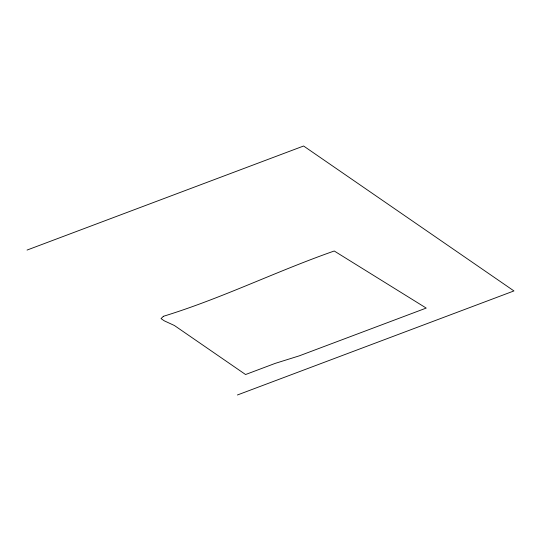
<?xml version="1.0" encoding="UTF-8"?>
<svg xmlns="http://www.w3.org/2000/svg" width="541" height="541" viewBox="0 0 541 541"><rect width="100%" height="100%" fill="white"/><g stroke="black" fill="none" stroke-linecap="round" stroke-linejoin="round"><path stroke-width="0.81" d="M27.05 250.07L303.602 146.009L513.95 290.93L237.398 394.991M163.382 316.302L161.042 318.602L164.295 320.84L174.432 325.52L245.573 374.528L275.193 363.383L299.261 355.85L426.22 308.079L334.237 251.004C276.654 271.122 221.729 298.422 163.382 316.302"/></g></svg>
